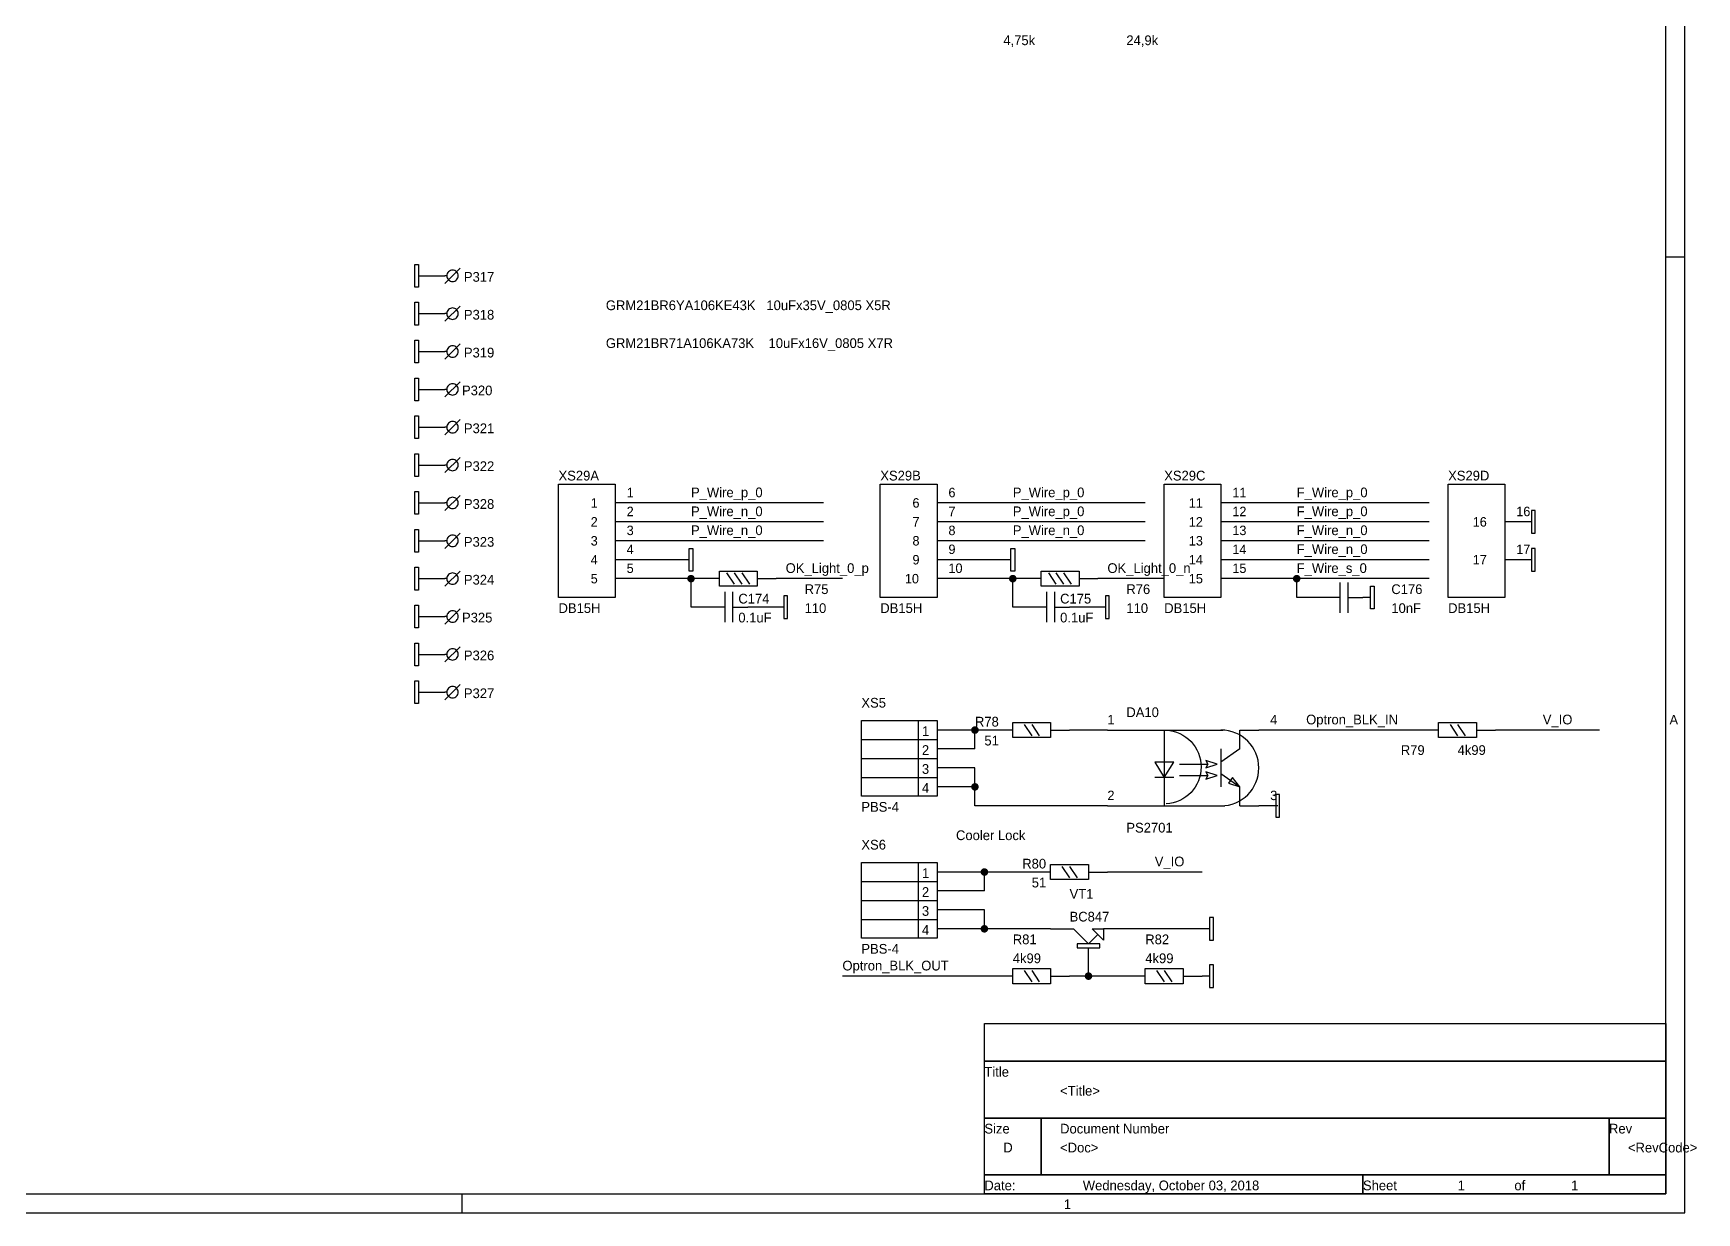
# Model space of a CAD drawing. Extents: x -0.1 to 32.2, y 0.1 to 20.3.
# Drawn here: x 23.37 to 32.16, y 0.1 to 6.33 of the extents above; entities that cross this region are included whole.
import ezdxf

# ---------------------------------------------------------------- set-up
doc = ezdxf.new("R2010")
doc.units = 0

msp = doc.modelspace()

# ---------------------------------------------------------------- linework, layer by layer
at = {"layer": 'PARTS'}
for p, q in [((25.45, 5.05), (25.55, 5.05)), ((25.45, 4.85), (25.55, 4.85)), ((25.45, 4.65), (25.55, 4.65)), ((25.45, 4.45), (25.55, 4.45)), ((25.45, 4.25), (25.55, 4.25)), ((25.45, 4.05), (25.55, 4.05)), ((25.45, 3.85), (25.55, 3.85)), ((26.75, 3.85), (26.45, 3.85)), ((28.45, 3.85), (28.15, 3.85)), ((29.95, 3.85), (29.65, 3.85)), ((26.75, 3.75), (26.45, 3.75)), ((28.45, 3.75), (28.15, 3.75)), ((29.95, 3.75), (29.65, 3.75)), ((31.25, 3.75), (31.15, 3.75)), ((25.45, 3.65), (25.55, 3.65)), ((26.75, 3.65), (26.45, 3.65)), ((28.45, 3.65), (28.15, 3.65)), ((29.95, 3.65), (29.65, 3.65)), ((26.75, 3.55), (26.45, 3.55)), ((28.45, 3.55), (28.15, 3.55)), ((29.95, 3.55), (29.65, 3.55)), ((31.25, 3.55), (31.15, 3.55)), ((25.45, 3.45), (25.55, 3.45)), ((26.75, 3.45), (26.45, 3.45)), ((28.45, 3.45), (28.15, 3.45)), ((29.95, 3.45), (29.65, 3.45)), ((25.45, 3.25), (25.55, 3.25)), ((25.45, 3.05), (25.55, 3.05)), ((25.45, 2.85), (25.55, 2.85)), ((28.25, 2.65), (28.15, 2.65)), ((29.05, 2.65), (29.15, 2.65)), ((29.95, 2.65), (29.85, 2.65)), ((28.25, 2.55), (28.15, 2.55)), ((28.25, 2.45), (28.15, 2.45)), ((28.25, 2.35), (28.15, 2.35)), ((29.05, 2.25), (29.15, 2.25)), ((29.95, 2.25), (29.85, 2.25)), ((28.25, 1.9), (28.15, 1.9)), ((28.25, 1.8), (28.15, 1.8)), ((28.25, 1.7), (28.15, 1.7)), ((28.25, 1.6), (28.15, 1.6)), ((28.75, 1.6), (28.85, 1.6)), ((29.15, 1.6), (29.05, 1.6)), ((28.95, 1.4), (28.95, 1.5))]:
    msp.add_line(p, q, dxfattribs=at)
for points in [[(25.39, 4.99), (25.39, 5.11)], [(25.39, 5.11), (25.41, 5.11)], [(25.41, 5.11), (25.41, 4.99)], [(25.41, 5.05), (25.45, 5.05)], [(25.55, 5.01), (25.63, 5.09)], [(25.56, 5.05), (25.55, 5.05)], [(25.41, 4.99), (25.39, 4.99)], [(25.39, 4.79), (25.39, 4.91)], [(25.39, 4.91), (25.41, 4.91)], [(25.41, 4.91), (25.41, 4.79)], [(25.41, 4.85), (25.45, 4.85)], [(25.55, 4.81), (25.63, 4.89)], [(25.56, 4.85), (25.55, 4.85)], [(25.41, 4.79), (25.39, 4.79)], [(25.39, 4.59), (25.39, 4.71)], [(25.39, 4.71), (25.41, 4.71)], [(25.41, 4.71), (25.41, 4.59)], [(25.55, 4.61), (25.63, 4.69)], [(25.41, 4.59), (25.39, 4.59)], [(25.41, 4.65), (25.45, 4.65)], [(25.56, 4.65), (25.55, 4.65)], [(25.39, 4.39), (25.39, 4.51)], [(25.39, 4.51), (25.41, 4.51)], [(25.41, 4.51), (25.41, 4.39)], [(25.55, 4.41), (25.63, 4.49)], [(25.41, 4.45), (25.45, 4.45)], [(25.56, 4.45), (25.55, 4.45)], [(25.41, 4.39), (25.39, 4.39)], [(25.39, 4.19), (25.39, 4.31)], [(25.39, 4.31), (25.41, 4.31)], [(25.41, 4.31), (25.41, 4.19)], [(25.41, 4.25), (25.45, 4.25)], [(25.55, 4.21), (25.63, 4.29)], [(25.56, 4.25), (25.55, 4.25)], [(25.41, 4.19), (25.39, 4.19)], [(25.39, 3.99), (25.39, 4.11)], [(25.39, 4.11), (25.41, 4.11)], [(25.41, 4.11), (25.41, 3.99)], [(25.41, 4.05), (25.45, 4.05)], [(25.55, 4.01), (25.63, 4.09)], [(25.56, 4.05), (25.55, 4.05)], [(25.41, 3.99), (25.39, 3.99)], [(25.39, 3.79), (25.39, 3.91)], [(25.39, 3.91), (25.41, 3.91)], [(25.41, 3.91), (25.41, 3.79)], [(25.55, 3.81), (25.63, 3.89)], [(25.41, 3.79), (25.39, 3.79)], [(25.41, 3.85), (25.45, 3.85)], [(25.56, 3.85), (25.55, 3.85)], [(31.31, 3.81), (31.29, 3.81)], [(31.29, 3.81), (31.29, 3.69)], [(31.31, 3.69), (31.31, 3.81)], [(25.39, 3.59), (25.39, 3.71)], [(25.39, 3.71), (25.41, 3.71)], [(25.41, 3.71), (25.41, 3.59)], [(31.29, 3.75), (31.25, 3.75)], [(25.41, 3.65), (25.45, 3.65)], [(25.55, 3.61), (25.63, 3.69)], [(25.56, 3.65), (25.55, 3.65)], [(26.84, 3.49), (26.84, 3.61)], [(26.84, 3.61), (26.86, 3.61)], [(26.86, 3.61), (26.86, 3.49)], [(28.54, 3.49), (28.54, 3.61)], [(28.54, 3.61), (28.56, 3.61)], [(28.56, 3.61), (28.56, 3.49)], [(31.29, 3.69), (31.31, 3.69)], [(31.31, 3.61), (31.29, 3.61)], [(31.29, 3.61), (31.29, 3.49)], [(31.31, 3.49), (31.31, 3.61)], [(25.41, 3.59), (25.39, 3.59)], [(26.84, 3.55), (26.8, 3.55)], [(28.54, 3.55), (28.5, 3.55)], [(31.29, 3.55), (31.25, 3.55)], [(25.39, 3.39), (25.39, 3.51)], [(25.39, 3.51), (25.41, 3.51)], [(25.41, 3.51), (25.41, 3.39)], [(25.41, 3.45), (25.45, 3.45)], [(25.55, 3.41), (25.63, 3.49)], [(25.56, 3.45), (25.55, 3.45)], [(26.86, 3.49), (26.84, 3.49)], [(27, 3.45), (26.9, 3.45)], [(27, 3.41), (27, 3.49)], [(27, 3.49), (27.2, 3.49)], [(27.08, 3.42), (27.04, 3.48)], [(27.12, 3.42), (27.08, 3.48)], [(27.16, 3.42), (27.12, 3.48)], [(27.2, 3.49), (27.2, 3.41)], [(27.2, 3.45), (27.3, 3.45)], [(28.56, 3.49), (28.54, 3.49)], [(28.7, 3.45), (28.6, 3.45)], [(28.7, 3.41), (28.7, 3.49)], [(28.7, 3.49), (28.9, 3.49)], [(28.78, 3.42), (28.74, 3.48)], [(28.82, 3.42), (28.78, 3.48)], [(28.86, 3.42), (28.82, 3.48)], [(28.9, 3.49), (28.9, 3.41)], [(28.9, 3.45), (29, 3.45)], [(30.28, 3.27), (30.28, 3.43)], [(30.32, 3.43), (30.32, 3.27)], [(31.29, 3.49), (31.31, 3.49)], [(25.41, 3.39), (25.39, 3.39)], [(27.2, 3.41), (27, 3.41)], [(27.03, 3.22), (27.03, 3.38)], [(27.07, 3.38), (27.07, 3.22)], [(27.36, 3.36), (27.34, 3.36)], [(27.34, 3.36), (27.34, 3.24)], [(27.36, 3.24), (27.36, 3.36)], [(28.9, 3.41), (28.7, 3.41)], [(28.73, 3.22), (28.73, 3.38)], [(28.77, 3.38), (28.77, 3.22)], [(29.06, 3.36), (29.04, 3.36)], [(29.04, 3.36), (29.04, 3.24)], [(29.06, 3.24), (29.06, 3.36)], [(30.28, 3.35), (30.2, 3.35)], [(30.32, 3.35), (30.4, 3.35)], [(30.44, 3.35), (30.4, 3.35)], [(30.44, 3.29), (30.44, 3.41)], [(30.44, 3.41), (30.46, 3.41)], [(30.46, 3.41), (30.46, 3.29)], [(25.39, 3.19), (25.39, 3.31)], [(25.39, 3.31), (25.41, 3.31)], [(25.41, 3.31), (25.41, 3.19)], [(25.55, 3.21), (25.63, 3.29)], [(27.03, 3.3), (26.95, 3.3)], [(27.07, 3.3), (27.15, 3.3)], [(27.34, 3.3), (27.3, 3.3)], [(28.73, 3.3), (28.65, 3.3)], [(28.77, 3.3), (28.85, 3.3)], [(29.04, 3.3), (29, 3.3)], [(30.46, 3.29), (30.44, 3.29)], [(25.41, 3.19), (25.39, 3.19)], [(25.41, 3.25), (25.45, 3.25)], [(25.56, 3.25), (25.55, 3.25)], [(27.34, 3.24), (27.36, 3.24)], [(29.04, 3.24), (29.06, 3.24)], [(25.39, 2.99), (25.39, 3.11)], [(25.39, 3.11), (25.41, 3.11)], [(25.41, 3.11), (25.41, 2.99)], [(25.55, 3.01), (25.63, 3.09)], [(25.41, 2.99), (25.39, 2.99)], [(25.41, 3.05), (25.45, 3.05)], [(25.56, 3.05), (25.55, 3.05)], [(25.39, 2.79), (25.39, 2.91)], [(25.39, 2.91), (25.41, 2.91)], [(25.41, 2.91), (25.41, 2.79)], [(25.41, 2.85), (25.45, 2.85)], [(25.55, 2.81), (25.63, 2.89)], [(25.56, 2.85), (25.55, 2.85)], [(25.41, 2.79), (25.39, 2.79)], [(28.05, 2.7), (28.05, 2.3)], [(28.55, 2.65), (28.45, 2.65)], [(28.55, 2.69), (28.75, 2.69)], [(28.55, 2.61), (28.55, 2.69)], [(28.61, 2.68), (28.65, 2.62)], [(28.65, 2.68), (28.69, 2.62)], [(28.75, 2.69), (28.75, 2.61)], [(28.75, 2.65), (28.85, 2.65)], [(29.15, 2.65), (29.66, 2.65)], [(29.35, 2.65), (29.35, 2.25)], [(29.75, 2.55), (29.75, 2.65)], [(29.75, 2.65), (29.85, 2.65)], [(30.8, 2.65), (30.7, 2.65)], [(30.8, 2.69), (31, 2.69)], [(30.8, 2.61), (30.8, 2.69)], [(30.86, 2.68), (30.9, 2.62)], [(30.9, 2.68), (30.94, 2.62)], [(31, 2.69), (31, 2.61)], [(31, 2.65), (31.1, 2.65)], [(27.75, 2.6), (28.15, 2.6)], [(28.75, 2.61), (28.55, 2.61)], [(29.65, 2.55), (29.65, 2.35)], [(29.75, 2.55), (29.65, 2.48)], [(31, 2.61), (30.8, 2.61)], [(27.75, 2.5), (28.15, 2.5)], [(29.4, 2.48), (29.3, 2.48)], [(29.3, 2.48), (29.35, 2.4)], [(29.35, 2.4), (29.4, 2.48)], [(29.43, 2.47), (29.58, 2.47)], [(27.75, 2.4), (28.15, 2.4)], [(29.4, 2.4), (29.3, 2.4)], [(29.43, 2.41), (29.58, 2.41)], [(29.65, 2.42), (29.75, 2.35)], [(29.75, 2.25), (29.75, 2.35)], [(29.96, 2.31), (29.94, 2.31)], [(29.94, 2.31), (29.94, 2.19)], [(29.96, 2.19), (29.96, 2.31)], [(29.15, 2.25), (29.67, 2.25)], [(29.75, 2.25), (29.85, 2.25)], [(29.94, 2.25), (29.9, 2.25)], [(29.94, 2.19), (29.96, 2.19)], [(28.05, 1.95), (28.05, 1.55)], [(28.75, 1.94), (28.95, 1.94)], [(28.75, 1.86), (28.75, 1.94)], [(28.95, 1.94), (28.95, 1.86)], [(27.75, 1.85), (28.15, 1.85)], [(28.75, 1.9), (28.65, 1.9)], [(28.95, 1.86), (28.75, 1.86)], [(28.81, 1.93), (28.85, 1.87)], [(28.85, 1.93), (28.89, 1.87)], [(28.95, 1.9), (29.05, 1.9)], [(27.75, 1.75), (28.15, 1.75)], [(27.75, 1.65), (28.15, 1.65)], [(28.85, 1.6), (28.87, 1.6)], [(28.87, 1.6), (28.95, 1.52)], [(29.05, 1.6), (29.03, 1.6)], [(29.59, 1.6), (29.55, 1.6)], [(29.61, 1.66), (29.59, 1.66)], [(29.59, 1.66), (29.59, 1.54)], [(29.61, 1.54), (29.61, 1.66)], [(29.01, 1.52), (28.89, 1.52)], [(28.89, 1.52), (28.89, 1.5)], [(28.89, 1.5), (29.01, 1.5)], [(29, 1.57), (28.95, 1.52)], [(29.01, 1.5), (29.01, 1.52)], [(29.59, 1.54), (29.61, 1.54)], [(29.61, 1.41), (29.59, 1.41)], [(29.59, 1.41), (29.59, 1.29)], [(29.61, 1.29), (29.61, 1.41)], [(28.55, 1.35), (28.45, 1.35)], [(28.55, 1.39), (28.75, 1.39)], [(28.55, 1.31), (28.55, 1.39)], [(28.61, 1.38), (28.65, 1.32)], [(28.65, 1.38), (28.69, 1.32)], [(28.75, 1.39), (28.75, 1.31)], [(28.75, 1.35), (28.85, 1.35)], [(29.25, 1.35), (29.15, 1.35)], [(29.25, 1.39), (29.45, 1.39)], [(29.25, 1.31), (29.25, 1.39)], [(29.31, 1.38), (29.35, 1.32)], [(29.35, 1.38), (29.39, 1.32)], [(29.45, 1.39), (29.45, 1.31)], [(29.45, 1.35), (29.55, 1.35)], [(29.59, 1.35), (29.55, 1.35)], [(28.75, 1.31), (28.55, 1.31)], [(29.45, 1.31), (29.25, 1.31)], [(29.59, 1.29), (29.61, 1.29)]]:
    msp.add_lwpolyline(points, dxfattribs=at)
for points in [[(25.62, 5.05, 0.0985), (25.6177, 5.0615, 0.0985), (25.6112, 5.0712, 0.0985), (25.6015, 5.0777, 0.0985), (25.59, 5.08, 0.0985), (25.5785, 5.0777, 0.0985), (25.5688, 5.0712, 0.0985), (25.5623, 5.0615, 0.0985), (25.56, 5.05, 0.0985), (25.5623, 5.0385, 0.0985), (25.5688, 5.0288, 0.0985), (25.5785, 5.0223, 0.0985), (25.59, 5.02, 0.0985), (25.6015, 5.0223, 0.0985), (25.6112, 5.0288, 0.0985), (25.6177, 5.0385, 0.0985)], [(25.62, 4.85, 0.0985), (25.6177, 4.8615, 0.0985), (25.6112, 4.8712, 0.0985), (25.6015, 4.8777, 0.0985), (25.59, 4.88, 0.0985), (25.5785, 4.8777, 0.0985), (25.5688, 4.8712, 0.0985), (25.5623, 4.8615, 0.0985), (25.56, 4.85, 0.0985), (25.5623, 4.8385, 0.0985), (25.5688, 4.8288, 0.0985), (25.5785, 4.8223, 0.0985), (25.59, 4.82, 0.0985), (25.6015, 4.8223, 0.0985), (25.6112, 4.8288, 0.0985), (25.6177, 4.8385, 0.0985)], [(25.62, 4.65, 0.0985), (25.6177, 4.6615, 0.0985), (25.6112, 4.6712, 0.0985), (25.6015, 4.6777, 0.0985), (25.59, 4.68, 0.0985), (25.5785, 4.6777, 0.0985), (25.5688, 4.6712, 0.0985), (25.5623, 4.6615, 0.0985), (25.56, 4.65, 0.0985), (25.5623, 4.6385, 0.0985), (25.5688, 4.6288, 0.0985), (25.5785, 4.6223, 0.0985), (25.59, 4.62, 0.0985), (25.6015, 4.6223, 0.0985), (25.6112, 4.6288, 0.0985), (25.6177, 4.6385, 0.0985)], [(25.62, 4.45, 0.0985), (25.6177, 4.4615, 0.0985), (25.6112, 4.4712, 0.0985), (25.6015, 4.4777, 0.0985), (25.59, 4.48, 0.0985), (25.5785, 4.4777, 0.0985), (25.5688, 4.4712, 0.0985), (25.5623, 4.4615, 0.0985), (25.56, 4.45, 0.0985), (25.5623, 4.4385, 0.0985), (25.5688, 4.4288, 0.0985), (25.5785, 4.4223, 0.0985), (25.59, 4.42, 0.0985), (25.6015, 4.4223, 0.0985), (25.6112, 4.4288, 0.0985), (25.6177, 4.4385, 0.0985)], [(25.62, 4.25, 0.0985), (25.6177, 4.2615, 0.0985), (25.6112, 4.2712, 0.0985), (25.6015, 4.2777, 0.0985), (25.59, 4.28, 0.0985), (25.5785, 4.2777, 0.0985), (25.5688, 4.2712, 0.0985), (25.5623, 4.2615, 0.0985), (25.56, 4.25, 0.0985), (25.5623, 4.2385, 0.0985), (25.5688, 4.2288, 0.0985), (25.5785, 4.2223, 0.0985), (25.59, 4.22, 0.0985), (25.6015, 4.2223, 0.0985), (25.6112, 4.2288, 0.0985), (25.6177, 4.2385, 0.0985)], [(25.62, 4.05, 0.0985), (25.6177, 4.0615, 0.0985), (25.6112, 4.0712, 0.0985), (25.6015, 4.0777, 0.0985), (25.59, 4.08, 0.0985), (25.5785, 4.0777, 0.0985), (25.5688, 4.0712, 0.0985), (25.5623, 4.0615, 0.0985), (25.56, 4.05, 0.0985), (25.5623, 4.0385, 0.0985), (25.5688, 4.0288, 0.0985), (25.5785, 4.0223, 0.0985), (25.59, 4.02, 0.0985), (25.6015, 4.0223, 0.0985), (25.6112, 4.0288, 0.0985), (25.6177, 4.0385, 0.0985)], [(25.62, 3.85, 0.0985), (25.6177, 3.8615, 0.0985), (25.6112, 3.8712, 0.0985), (25.6015, 3.8777, 0.0985), (25.59, 3.88, 0.0985), (25.5785, 3.8777, 0.0985), (25.5688, 3.8712, 0.0985), (25.5623, 3.8615, 0.0985), (25.56, 3.85, 0.0985), (25.5623, 3.8385, 0.0985), (25.5688, 3.8288, 0.0985), (25.5785, 3.8223, 0.0985), (25.59, 3.82, 0.0985), (25.6015, 3.8223, 0.0985), (25.6112, 3.8288, 0.0985), (25.6177, 3.8385, 0.0985)], [(25.62, 3.65, 0.0985), (25.6177, 3.6615, 0.0985), (25.6112, 3.6712, 0.0985), (25.6015, 3.6777, 0.0985), (25.59, 3.68, 0.0985), (25.5785, 3.6777, 0.0985), (25.5688, 3.6712, 0.0985), (25.5623, 3.6615, 0.0985), (25.56, 3.65, 0.0985), (25.5623, 3.6385, 0.0985), (25.5688, 3.6288, 0.0985), (25.5785, 3.6223, 0.0985), (25.59, 3.62, 0.0985), (25.6015, 3.6223, 0.0985), (25.6112, 3.6288, 0.0985), (25.6177, 3.6385, 0.0985)], [(25.62, 3.45, 0.0985), (25.6177, 3.4615, 0.0985), (25.6112, 3.4712, 0.0985), (25.6015, 3.4777, 0.0985), (25.59, 3.48, 0.0985), (25.5785, 3.4777, 0.0985), (25.5688, 3.4712, 0.0985), (25.5623, 3.4615, 0.0985), (25.56, 3.45, 0.0985), (25.5623, 3.4385, 0.0985), (25.5688, 3.4288, 0.0985), (25.5785, 3.4223, 0.0985), (25.59, 3.42, 0.0985), (25.6015, 3.4223, 0.0985), (25.6112, 3.4288, 0.0985), (25.6177, 3.4385, 0.0985)], [(25.62, 3.25, 0.0985), (25.6177, 3.2615, 0.0985), (25.6112, 3.2712, 0.0985), (25.6015, 3.2777, 0.0985), (25.59, 3.28, 0.0985), (25.5785, 3.2777, 0.0985), (25.5688, 3.2712, 0.0985), (25.5623, 3.2615, 0.0985), (25.56, 3.25, 0.0985), (25.5623, 3.2385, 0.0985), (25.5688, 3.2288, 0.0985), (25.5785, 3.2223, 0.0985), (25.59, 3.22, 0.0985), (25.6015, 3.2223, 0.0985), (25.6112, 3.2288, 0.0985), (25.6177, 3.2385, 0.0985)], [(25.62, 3.05, 0.0985), (25.6177, 3.0615, 0.0985), (25.6112, 3.0712, 0.0985), (25.6015, 3.0777, 0.0985), (25.59, 3.08, 0.0985), (25.5785, 3.0777, 0.0985), (25.5688, 3.0712, 0.0985), (25.5623, 3.0615, 0.0985), (25.56, 3.05, 0.0985), (25.5623, 3.0385, 0.0985), (25.5688, 3.0288, 0.0985), (25.5785, 3.0223, 0.0985), (25.59, 3.02, 0.0985), (25.6015, 3.0223, 0.0985), (25.6112, 3.0288, 0.0985), (25.6177, 3.0385, 0.0985)], [(25.62, 2.85, 0.0985), (25.6177, 2.8615, 0.0985), (25.6112, 2.8712, 0.0985), (25.6015, 2.8777, 0.0985), (25.59, 2.88, 0.0985), (25.5785, 2.8777, 0.0985), (25.5688, 2.8712, 0.0985), (25.5623, 2.8615, 0.0985), (25.56, 2.85, 0.0985), (25.5623, 2.8385, 0.0985), (25.5688, 2.8288, 0.0985), (25.5785, 2.8223, 0.0985), (25.59, 2.82, 0.0985), (25.6015, 2.8223, 0.0985), (25.6112, 2.8288, 0.0985), (25.6177, 2.8385, 0.0985)]]:
    msp.add_lwpolyline(points, format="xyb", close=True, dxfattribs=at)
for points in [[(26.15, 3.95), (26.45, 3.95), (26.45, 3.35), (26.15, 3.35)], [(27.85, 3.95), (28.15, 3.95), (28.15, 3.35), (27.85, 3.35)], [(29.35, 3.95), (29.65, 3.95), (29.65, 3.35), (29.35, 3.35)], [(30.85, 3.95), (31.15, 3.95), (31.15, 3.35), (30.85, 3.35)], [(27.75, 2.7), (28.15, 2.7), (28.15, 2.3), (27.75, 2.3)], [(29.63, 2.47), (29.63, 2.47), (29.57, 2.49), (29.58, 2.47), (29.57, 2.45), (29.63, 2.47)], [(29.63, 2.41), (29.63, 2.41), (29.57, 2.43), (29.58, 2.41), (29.57, 2.39), (29.63, 2.41)], [(29.75, 2.35), (29.71, 2.4), (29.69, 2.37), (29.75, 2.35)], [(27.75, 1.95), (28.15, 1.95), (28.15, 1.55), (27.75, 1.55)], [(29.03, 1.6), (29.03, 1.54), (28.97, 1.6), (29.03, 1.6)]]:
    msp.add_lwpolyline(points, close=True, dxfattribs=at)
for points in [[(29.36, 2.65, -0.95), (29.36, 2.26)], [(29.65, 2.25, 1), (29.65, 2.65)]]:
    msp.add_lwpolyline(points, format="xyb", dxfattribs=at)
at = {"layer": 'TITLE'}
for points in [[(-0.1, 0.1), (32.1, 0.1), (32.1, 20.3), (-0.1, 20.3)], [(0, 0.2), (32, 0.2), (32, 20.2), (0, 20.2)], [(28.4, 1.1), (32, 1.1), (32, 0.9), (28.4, 0.9)], [(28.4, 0.9), (32, 0.9), (32, 0.6), (28.4, 0.6)], [(28.4, 0.6), (28.7, 0.6), (28.7, 0.3), (28.4, 0.3)], [(28.7, 0.6), (31.7, 0.6), (31.7, 0.3), (28.7, 0.3)], [(31.7, 0.6), (32, 0.6), (32, 0.3), (31.7, 0.3)], [(28.4, 0.3), (30.4, 0.3), (30.4, 0.2), (28.4, 0.2)], [(30.4, 0.3), (32, 0.3), (32, 0.2), (30.4, 0.2)]]:
    msp.add_lwpolyline(points, close=True, dxfattribs=at)
for points in [[(32, 5.15), (32.1, 5.15)], [(25.64, 0.2), (25.64, 0.1)]]:
    msp.add_lwpolyline(points, dxfattribs=at)
at = {"layer": 'WIRE'}
for points in [[(27.55, 3.85), (26.75, 3.85)], [(29.25, 3.85), (28.45, 3.85)], [(30.75, 3.85), (29.95, 3.85)], [(27.55, 3.75), (26.75, 3.75)], [(29.25, 3.75), (28.45, 3.75)], [(30.75, 3.75), (29.95, 3.75)], [(27.55, 3.65), (26.75, 3.65)], [(29.25, 3.65), (28.45, 3.65)], [(30.75, 3.65), (29.95, 3.65)], [(26.8, 3.55), (26.75, 3.55)], [(28.5, 3.55), (28.45, 3.55)], [(30.75, 3.55), (29.95, 3.55)], [(26.85, 3.45), (26.75, 3.45)], [(26.85, 3.3), (26.85, 3.45)], [(26.9, 3.45), (26.85, 3.45)], [(27.65, 3.45), (27.3, 3.45)], [(28.55, 3.45), (28.45, 3.45)], [(28.55, 3.3), (28.55, 3.45)], [(28.6, 3.45), (28.55, 3.45)], [(29.35, 3.45), (29, 3.45)], [(30.05, 3.45), (29.95, 3.45)], [(30.05, 3.35), (30.05, 3.45)], [(30.75, 3.45), (30.05, 3.45)], [(30.2, 3.35), (30.05, 3.35)], [(26.95, 3.3), (26.85, 3.3)], [(27.3, 3.3), (27.15, 3.3)], [(28.65, 3.3), (28.55, 3.3)], [(29, 3.3), (28.85, 3.3)], [(28.35, 2.65), (28.25, 2.65)], [(28.35, 2.55), (28.35, 2.65)], [(28.45, 2.65), (28.35, 2.65)], [(29.05, 2.65), (28.85, 2.65)], [(30.7, 2.65), (29.95, 2.65)], [(31.65, 2.65), (31.1, 2.65)], [(28.35, 2.55), (28.25, 2.55)], [(28.35, 2.45), (28.25, 2.45)], [(28.35, 2.35), (28.35, 2.45)], [(28.35, 2.35), (28.25, 2.35)], [(28.35, 2.25), (28.35, 2.35)], [(29.05, 2.25), (28.35, 2.25)], [(29.95, 2.25), (29.9, 2.25)], [(28.4, 1.9), (28.25, 1.9)], [(28.4, 1.8), (28.4, 1.9)], [(28.65, 1.9), (28.4, 1.9)], [(29.55, 1.9), (29.05, 1.9)], [(28.4, 1.8), (28.25, 1.8)], [(28.4, 1.7), (28.25, 1.7)], [(28.4, 1.6), (28.4, 1.7)], [(28.4, 1.6), (28.25, 1.6)], [(28.75, 1.6), (28.4, 1.6)], [(29.55, 1.6), (29.15, 1.6)], [(28.45, 1.35), (27.65, 1.35)], [(28.95, 1.35), (28.85, 1.35)], [(28.95, 1.35), (28.95, 1.4)], [(29.15, 1.35), (28.95, 1.35)]]:
    msp.add_lwpolyline(points, dxfattribs=at)
at = {"layer": 'WIRE', "const_width": 0.02}
for points in [[(26.84, 3.45, 1), (26.86, 3.45, 1)], [(28.54, 3.45, 1), (28.56, 3.45, 1)], [(30.04, 3.45, 1), (30.06, 3.45, 1)], [(28.34, 2.65, 1), (28.36, 2.65, 1)], [(28.34, 2.35, 1), (28.36, 2.35, 1)], [(28.39, 1.9, 1), (28.41, 1.9, 1)], [(28.39, 1.6, 1), (28.41, 1.6, 1)], [(28.94, 1.35, 1), (28.96, 1.35, 1)]]:
    msp.add_lwpolyline(points, format="xyb", close=True, dxfattribs=at)

# ---------------------------------------------------------------- texts
at = {"layer": 'COMMENTS'}
for s, p in [('GRM21BR6YA106KE43K   10uFx35V_0805 X5R', (26.4, 4.8686)), ('GRM21BR71A106KA73K    10uFx16V_0805 X7R', (26.4, 4.6686)), ('Cooler Lock', (28.25, 2.0686))]:
    msp.add_text(s, height=0.0514, dxfattribs=at).set_placement(p)
at = {"layer": 'PARTS'}
for s, p in [('1', (26.32, 3.825)), ('1', (26.51, 3.88)), ('6', (28.02, 3.825)), ('6', (28.21, 3.88)), ('11', (29.48, 3.825)), ('11', (29.71, 3.88)), ('2', (26.51, 3.78)), ('7', (28.21, 3.78)), ('12', (29.71, 3.78)), ('16', (31.21, 3.78)), ('2', (26.32, 3.725)), ('3', (26.51, 3.68)), ('7', (28.02, 3.725)), ('8', (28.21, 3.68)), ('12', (29.48, 3.725)), ('13', (29.71, 3.68)), ('16', (30.98, 3.725)), ('3', (26.32, 3.625)), ('4', (26.51, 3.58)), ('8', (28.02, 3.625)), ('9', (28.21, 3.58)), ('13', (29.48, 3.625)), ('14', (29.71, 3.58)), ('17', (31.21, 3.58)), ('4', (26.32, 3.525)), ('5', (26.51, 3.48)), ('9', (28.02, 3.525)), ('10', (28.21, 3.48)), ('14', (29.48, 3.525)), ('15', (29.71, 3.48)), ('17', (30.98, 3.525)), ('5', (26.32, 3.425)), ('10', (27.98, 3.425)), ('15', (29.48, 3.425)), ('1', (29.05, 2.68)), ('4', (29.91, 2.68)), ('2', (29.05, 2.28)), ('3', (29.91, 2.28))]:
    msp.add_text(s, height=0.05, dxfattribs=at).set_placement(p)
at = {"layer": 'PARTTEXT'}
for s, p in [('4,75k', (28.5, 6.2686)), ('24,9k', (29.15, 6.2686)), ('P317', (25.65, 5.0186)), ('P318', (25.65, 4.8186)), ('P319', (25.65, 4.6186)), ('P320', (25.64, 4.4186)), ('P321', (25.65, 4.2186)), ('P322', (25.65, 4.0186)), ('XS29A', (26.15, 3.9686)), ('XS29B', (27.85, 3.9686)), ('XS29C', (29.35, 3.9686)), ('XS29D', (30.85, 3.9686)), ('P328', (25.65, 3.8186)), ('P323', (25.65, 3.6186)), ('P324', (25.65, 3.4186)), ('C174', (27.1, 3.3186)), ('R75', (27.45, 3.3686)), ('C175', (28.8, 3.3186)), ('R76', (29.15, 3.3686)), ('C176', (30.55, 3.3686)), ('P325', (25.64, 3.2186)), ('DB15H', (26.15, 3.2686)), ('0.1uF', (27.1, 3.2186)), ('110', (27.45, 3.2686)), ('DB15H', (27.85, 3.2686)), ('0.1uF', (28.8, 3.2186)), ('110', (29.15, 3.2686)), ('DB15H', (29.35, 3.2686)), ('10nF', (30.55, 3.2686)), ('DB15H', (30.85, 3.2686)), ('P326', (25.65, 3.0186)), ('P327', (25.65, 2.8186)), ('XS5', (27.75, 2.7686)), ('DA10', (29.15, 2.7186)), ('1', (28.07, 2.6186)), ('R78', (28.35, 2.6686)), ('2', (28.07, 2.5186)), ('51', (28.4, 2.5686)), ('R79', (30.6, 2.5186)), ('4k99', (30.9, 2.5186)), ('3', (28.07, 2.4186)), ('4', (28.07, 2.3186)), ('PBS-4', (27.75, 2.2186)), ('PS2701', (29.15, 2.1086)), ('XS6', (27.75, 2.0186)), ('R80', (28.6, 1.9186)), ('1', (28.07, 1.8686)), ('51', (28.65, 1.8186)), ('2', (28.07, 1.7686)), ('VT1', (28.85, 1.7586)), ('3', (28.07, 1.6686)), ('BC847', (28.85, 1.6386)), ('4', (28.07, 1.5686)), ('PBS-4', (27.75, 1.4686)), ('R81', (28.55, 1.5186)), ('R82', (29.25, 1.5186)), ('4k99', (28.55, 1.4186)), ('4k99', (29.25, 1.4186)), ('Title', (28.4, 0.8186)), ('Size', (28.4, 0.5186)), ('Document Number', (28.8, 0.5186)), ('Rev', (31.7, 0.5186)), ('Date:', (28.4, 0.2186)), ('Sheet', (30.4, 0.2186)), ('of', (31.2, 0.2186))]:
    msp.add_text(s, height=0.0514, dxfattribs=at).set_placement(p)
at = {"layer": 'TITLE'}
for s, height, p in [('A', 0.05, (32.02, 2.68)), ('<Title>', 0.0514, (28.8, 0.7186)), ('D', 0.0514, (28.5, 0.4186)), ('<Doc>', 0.0514, (28.8, 0.4186)), ('<RevCode>', 0.0514, (31.8, 0.4186)), ('Wednesday, October 03, 2018', 0.0514, (28.92, 0.2186)), ('1', 0.0514, (30.9, 0.2186)), ('1', 0.0514, (31.5, 0.2186)), ('1', 0.05, (28.82, 0.12))]:
    msp.add_text(s, height=height, dxfattribs=at).set_placement(p)
at = {"layer": 'WIRETEXT'}
for s, p in [('P_Wire_p_0', (26.85, 3.88)), ('P_Wire_p_0', (28.55, 3.88)), ('F_Wire_p_0', (30.05, 3.88)), ('P_Wire_n_0', (26.85, 3.78)), ('P_Wire_p_0', (28.55, 3.78)), ('F_Wire_p_0', (30.05, 3.78)), ('P_Wire_n_0', (26.85, 3.68)), ('P_Wire_n_0', (28.55, 3.68)), ('F_Wire_n_0', (30.05, 3.68)), ('F_Wire_n_0', (30.05, 3.58)), ('OK_Light_0_p', (27.35, 3.48)), ('OK_Light_0_n', (29.05, 3.48)), ('F_Wire_s_0', (30.05, 3.48)), ('Optron_BLK_IN', (30.1, 2.68)), ('V_IO', (31.35, 2.68)), ('V_IO', (29.3, 1.93)), ('Optron_BLK_OUT', (27.65, 1.38))]:
    msp.add_text(s, height=0.0514, dxfattribs=at).set_placement(p)

doc.saveas('drawing.dxf')
